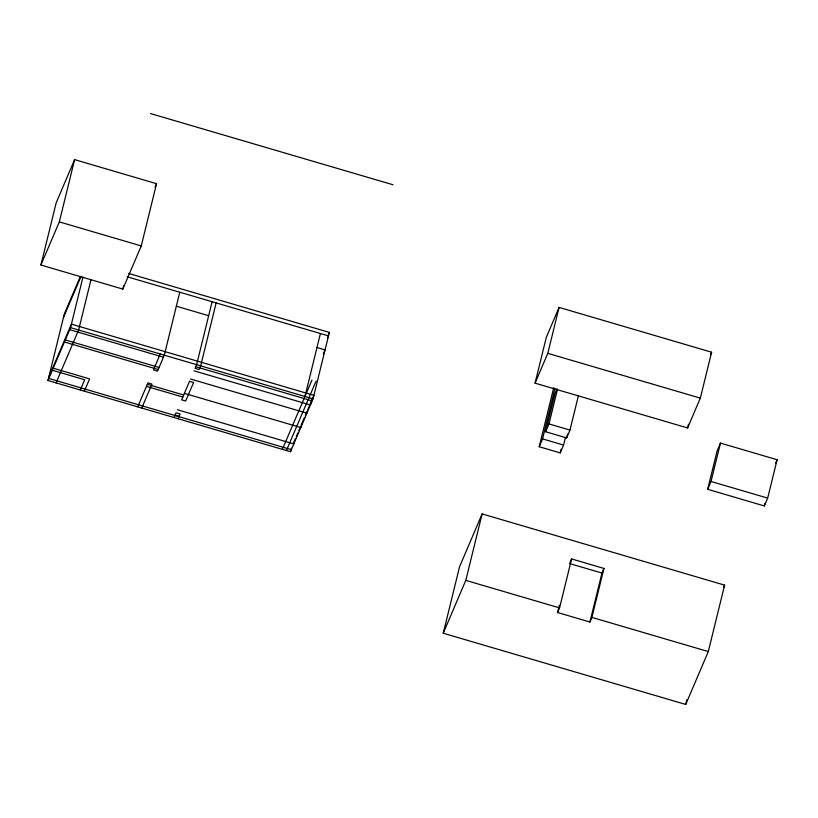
<?xml version="1.0" encoding="UTF-8"?>
<svg xmlns="http://www.w3.org/2000/svg" width="818" height="818" viewBox="0 0 818 818"><rect width="100%" height="100%" fill="white"/><g stroke="black" fill="none" stroke-linecap="round" stroke-linejoin="round"><path stroke-width="1.23" d="M40.9 265.032L56.186 202.792L74.612 159.633L156.545 183.692L141.258 245.942L122.833 289.091L40.9 265.032L59.325 221.882L74.612 159.633M128.508 273.416L329.357 332.405L313.038 398.847L290.472 451.72L47.976 380.503L64.295 314.061L80.348 276.464M47.976 380.503L70.542 327.64L82.976 277.036M91.054 279.408L78.63 330.012L56.053 382.885M122.833 289.091L123.733 285.431M179.776 292.22L164.306 355.176L157.496 371.137L153.457 369.951L160.267 353.989M212.107 301.719L196.637 364.664L195.062 368.366L199.101 369.552L200.686 365.851L216.146 302.905M290.472 451.72L291.331 448.223M304.961 396.474L320.421 333.529M294.398 441.464L293.795 443.929L177.394 409.746M301.699 423.836L300.789 427.538L184.398 393.356M307.517 410.718L306.914 413.192L190.522 379.01M311.627 400.053L310.411 404.992L194.019 370.82M443.233 633.234L459.552 566.792L482.129 513.919L724.615 585.136L708.296 651.578L685.729 704.441L443.233 633.234L465.8 580.371L482.129 513.919M535.064 383.161L546.342 337.241L559.072 307.415L711.609 352.21L700.331 398.131L687.601 427.957L535.064 383.161L547.794 353.345L559.072 307.415M565.381 437.691L563.561 445.074L560.218 452.906L539.215 446.74L553.725 387.691M539.215 446.74L542.569 438.908L554.952 388.468M578.479 395.411L569.972 430.074L566.629 437.906L545.626 431.74L555.054 393.366L556.966 388.887M545.626 431.74L548.97 423.908L557.487 389.245M560.218 452.906L561.128 449.215M566.629 437.906L567.539 434.194M603.929 568.438L601.956 573.06L569.625 563.571L571.598 558.939L603.929 568.438L591.905 617.396L589.931 622.028L557.59 612.529L559.4 605.187M557.59 612.529L559.573 607.907L571.598 558.939M589.931 622.028L601.956 573.06M687.601 427.957L688.511 424.235M707.682 489.307L717.11 450.933L720.453 443.09L777.1 459.726L767.673 498.101L764.329 505.943L707.682 489.307L711.026 481.465L720.453 443.09M685.729 704.441L686.936 699.523M764.329 505.943L764.932 503.459M63.436 317.558L80.992 276.443M48.835 377.006L71.401 324.143L313.897 395.35L307.875 409.45M155.052 187.189L156.545 183.692M80.307 390.002L84.683 379.756L52.352 370.257M84.346 391.188L89.602 378.898L53.221 368.212M137.7 406.853L147.925 382.906L151.964 384.092L141.739 408.039M174.07 417.538L176.095 412.793L180.134 413.98L178.109 418.724M328.355 334.756L329.357 332.405M327.497 338.253L328.499 335.901L127.138 276.77M282.384 449.338L311.985 380.012M323.314 353.989L325.063 349.889L316.985 347.517M286.423 450.524L316.024 381.198M293.836 442.344L295.339 438.816M296.341 436.475L297.844 432.947M298.856 430.595L300.359 427.068M301.361 424.726L304.368 417.671M305.37 415.319L306.873 411.802M710.627 354.501L711.609 352.21M775.668 463.09L777.1 459.726M723.613 587.477L724.615 585.136M150.522 113.559L393.018 184.766M547.794 353.345L700.331 398.131M59.325 221.882L141.258 245.942M176.33 306.208L208.672 315.707M548.97 423.908L569.972 430.074M711.026 481.465L767.673 498.101M542.569 438.908L563.561 445.074M70.542 327.64L313.038 398.847M69.673 329.685L163.436 357.221M195.768 366.72L312.169 400.892M65.297 339.93L159.06 367.466M64.418 341.985L158.181 369.521M147.322 384.317L183.692 394.992M146.442 386.362L182.823 397.047M175.083 415.166L179.122 416.352M48.845 378.458L291.341 449.665M465.8 580.371L559.573 607.907M591.905 617.396L708.296 651.578M189.531 381.311L181.627 399.849L185.666 401.035L193.58 382.497L189.531 381.311"/></g></svg>
